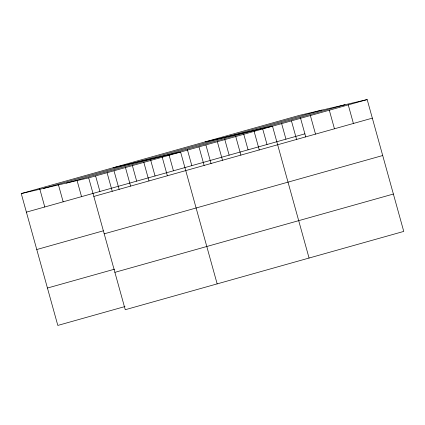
<?xml version="1.0" encoding="UTF-8"?>
<svg xmlns="http://www.w3.org/2000/svg" width="425" height="425" viewBox="0 0 425 425"><rect width="100%" height="100%" fill="white"/><g stroke="black" fill="none" stroke-linecap="round" stroke-linejoin="round"><path stroke-width="0.64" d="M21.25 193.582L299.742 115.276L367.184 99.572L403.75 231.418L125.258 309.724L88.692 177.878L21.25 193.582L57.816 325.428L124.998 306.537M43.504 188.397L321.996 110.091M66.438 183.058L344.93 104.752M88.692 177.878L367.184 99.572M26.398 212.149L304.89 133.843M93.845 196.446L372.337 118.139M36.768 249.533L103.317 230.817M104.21 233.83L382.702 155.523M47.446 288.044L114.633 269.158M114.893 272.34L393.385 194.039M205.052 141.897L272.499 126.193L309.065 258.044M113.151 167.742L180.598 152.038L217.159 283.884M348.25 104.895L353.398 123.463M329.311 110.218L334.459 128.791M310.372 115.547L315.525 134.114M300.427 117.752L305.756 136.962M291.433 120.87L296.586 139.437M281.663 123.696L285.956 139.172M262.554 128.403L267.017 144.495M254.118 131.362L259.266 149.935M243.785 134.343L248.078 149.818M235.737 136.531L240.885 155.098M224.676 139.049L229.139 155.141M217.356 141.7L222.509 160.268M205.913 144.994L211.066 163.583M198.974 146.869L204.127 165.437M187.361 149.542L191.824 165.638M168.98 154.711L173.442 170.802M162.217 157.202L167.365 175.775M150.599 159.88L155.061 175.971M143.836 162.371L148.984 180.938M132.393 165.665L136.68 181.14M125.455 167.54L130.602 186.107M114.012 170.834L119.165 189.423M107.073 172.709L112.227 191.277M95.63 176.003L99.923 191.478M77.079 180.551L81.542 196.648M58.352 184.482L63.16 201.811M39.631 188.413L44.779 206.98"/></g></svg>
